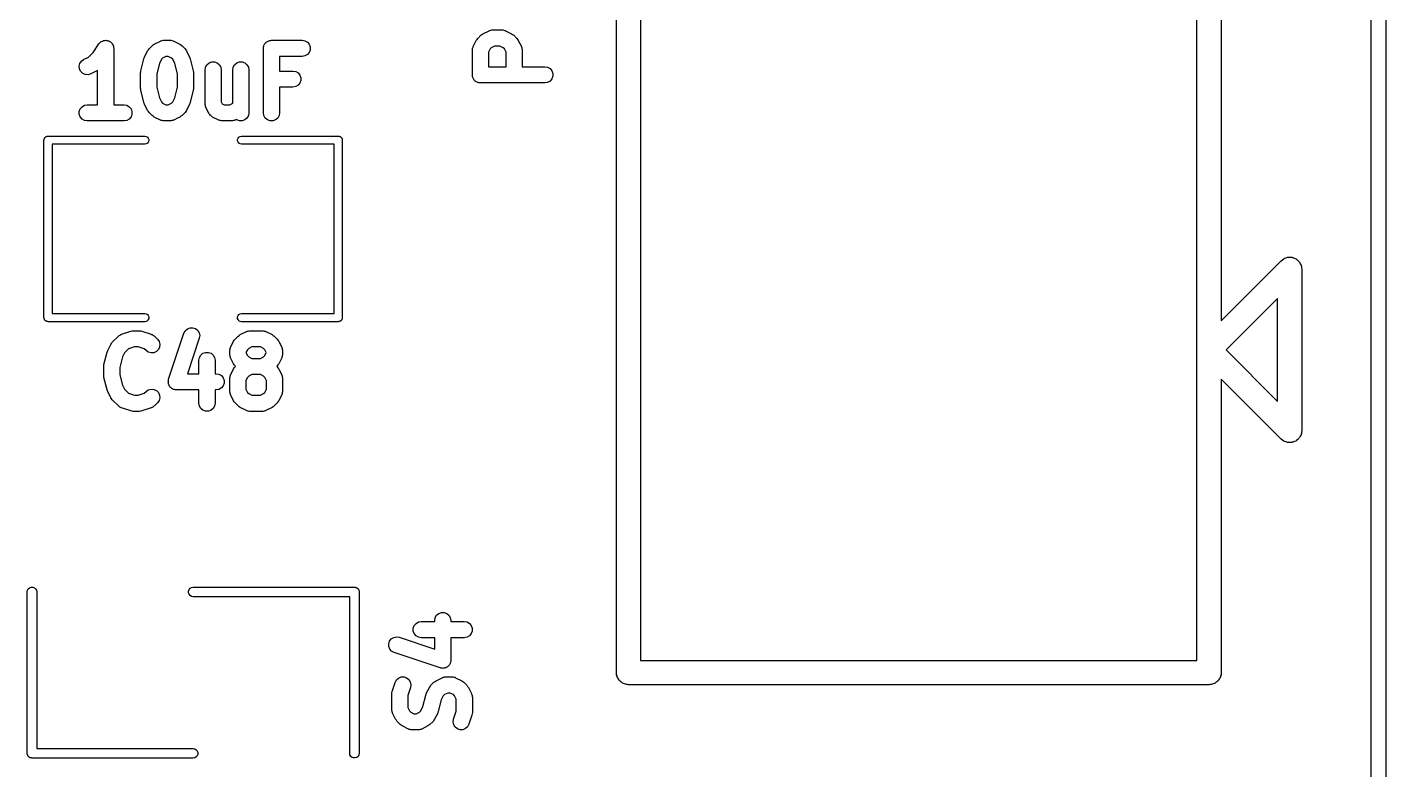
# Model space of a CAD drawing. Extents: x 51 to 137, y -158 to -25.
# Drawn here: x 115.11 to 136.51, y -104.79 to -93.1 of the extents above; entities that cross this region are included whole.
import ezdxf

# ---------------------------------------------------------------- set-up
doc = ezdxf.new("R2010")
doc.units = 0
doc.header["$MEASUREMENT"] = 0
doc.layers.add('BLACK', color=7, linetype='CONTINUOUS')

msp = doc.modelspace()

# ---------------------------------------------------------------- linework, layer by layer
at = {"layer": 'Black'}
for p, q in [((136.286, -119.911), (136.286, -28.1863)), ((136.515, -28.1813), (136.515, -119.921)), ((124.396, -103.261), (124.396, -82.9412)), ((133.921, -82.9412), (133.921, -97.7213)), ((124.777, -83.1317), (124.777, -103.071)), ((133.54, -103.071), (133.54, -83.1317)), ((116.343, -93.3087), (116.358, -93.3071)), ((116.358, -93.3071), (116.365, -93.3087)), ((117.241, -93.3119), (117.255, -93.3077)), ((117.255, -93.3077), (117.262, -93.3081)), ((117.262, -93.3081), (117.269, -93.3068)), ((117.269, -93.3068), (117.366, -93.3068)), ((117.366, -93.3068), (117.373, -93.3081)), ((117.373, -93.3081), (117.381, -93.3077)), ((117.381, -93.3077), (117.395, -93.3119)), ((118.952, -93.3087), (118.963, -93.3068)), ((118.963, -93.3068), (119.447, -93.3068)), ((119.447, -93.3068), (119.49, -93.3145)), ((122.187, -93.3105), (122.2, -93.2942)), ((122.2, -93.2942), (122.211, -93.2775)), ((122.211, -93.2775), (122.26, -93.2291)), ((122.26, -93.2291), (122.276, -93.2174)), ((122.276, -93.2174), (122.293, -93.2053)), ((122.293, -93.2053), (122.389, -93.1569)), ((122.389, -93.1569), (122.396, -93.1549)), ((122.396, -93.1549), (122.403, -93.1512)), ((122.403, -93.1512), (122.417, -93.1486)), ((122.417, -93.1486), (122.432, -93.1444)), ((122.432, -93.1444), (122.439, -93.1448)), ((122.439, -93.1448), (122.446, -93.1435)), ((122.446, -93.1435), (122.591, -93.1435)), ((122.591, -93.1435), (122.598, -93.1448)), ((122.598, -93.1448), (122.606, -93.1444)), ((122.606, -93.1444), (122.62, -93.1486)), ((122.62, -93.1486), (122.635, -93.1512)), ((122.635, -93.1512), (122.641, -93.1549)), ((122.641, -93.1549), (122.648, -93.1569)), ((122.648, -93.1569), (122.745, -93.2053)), ((122.745, -93.2053), (122.761, -93.2174)), ((122.761, -93.2174), (122.778, -93.2291)), ((122.778, -93.2291), (122.826, -93.2775)), ((122.826, -93.2775), (122.838, -93.2942)), ((122.838, -93.2942), (122.85, -93.3105)), ((116.081, -93.5713), (116.155, -93.498)), ((116.155, -93.498), (116.244, -93.3634)), ((116.244, -93.3634), (116.249, -93.3583)), ((116.249, -93.3583), (116.253, -93.3522)), ((116.253, -93.3522), (116.264, -93.3424)), ((116.264, -93.3424), (116.275, -93.3315)), ((116.275, -93.3315), (116.281, -93.3284)), ((116.281, -93.3284), (116.287, -93.3238)), ((116.287, -93.3238), (116.301, -93.3186)), ((116.301, -93.3186), (116.314, -93.3119)), ((116.314, -93.3119), (116.321, -93.3112)), ((116.321, -93.3112), (116.328, -93.3087)), ((116.328, -93.3087), (116.343, -93.3087)), ((116.365, -93.3087), (116.372, -93.3087)), ((116.372, -93.3087), (116.386, -93.3139)), ((116.386, -93.3139), (116.401, -93.3175)), ((116.401, -93.3175), (116.407, -93.3214)), ((116.407, -93.3214), (116.414, -93.3238)), ((116.414, -93.3238), (116.425, -93.3336)), ((116.425, -93.3336), (116.438, -93.342)), ((116.438, -93.342), (116.442, -93.3477)), ((116.442, -93.3477), (116.447, -93.3522)), ((116.447, -93.3522), (116.455, -93.3653)), ((116.455, -93.3653), (116.464, -93.3775)), ((116.464, -93.3775), (116.466, -93.3843)), ((116.466, -93.3843), (116.469, -93.3904)), ((116.469, -93.3904), (116.472, -93.4053)), ((116.472, -93.4053), (116.476, -93.4199)), ((116.476, -93.4199), (116.476, -93.4269)), ((116.476, -93.4269), (116.477, -93.4338)), ((116.477, -93.4338), (116.477, -94.3228)), ((116.962, -93.5705), (117.011, -93.4738)), ((117.011, -93.4738), (117.023, -93.4575)), ((117.023, -93.4575), (117.034, -93.4408)), ((117.034, -93.4408), (117.083, -93.3924)), ((117.083, -93.3924), (117.099, -93.3807)), ((117.099, -93.3807), (117.116, -93.3686)), ((117.116, -93.3686), (117.213, -93.3202)), ((117.213, -93.3202), (117.22, -93.3181)), ((117.22, -93.3181), (117.226, -93.3145)), ((117.226, -93.3145), (117.241, -93.3119)), ((117.395, -93.3119), (117.41, -93.3145)), ((117.41, -93.3145), (117.416, -93.3181)), ((117.416, -93.3181), (117.423, -93.3202)), ((117.423, -93.3202), (117.52, -93.3686)), ((117.52, -93.3686), (117.536, -93.3807)), ((117.536, -93.3807), (117.553, -93.3924)), ((117.553, -93.3924), (117.601, -93.4408)), ((117.601, -93.4408), (117.613, -93.4575)), ((117.613, -93.4575), (117.625, -93.4738)), ((117.625, -93.4738), (117.673, -93.5705)), ((118.836, -93.4338), (118.838, -93.4229)), ((118.836, -94.4498), (118.836, -93.4338)), ((118.838, -93.4118), (118.841, -93.4013)), ((118.838, -93.4229), (118.838, -93.4118)), ((118.841, -93.4013), (118.843, -93.3904)), ((118.843, -93.3904), (118.849, -93.3808)), ((118.849, -93.3808), (118.853, -93.3703)), ((118.853, -93.3703), (118.86, -93.3618)), ((118.86, -93.3618), (118.865, -93.3522)), ((118.865, -93.3522), (118.874, -93.345)), ((118.874, -93.345), (118.881, -93.3365)), ((118.881, -93.3365), (118.891, -93.331)), ((118.891, -93.331), (118.899, -93.3238)), ((118.899, -93.3238), (118.91, -93.32)), ((118.91, -93.32), (118.919, -93.3145)), ((118.919, -93.3145), (118.93, -93.3125)), ((118.93, -93.3125), (118.941, -93.3087)), ((118.941, -93.3087), (118.952, -93.3087)), ((119.49, -93.3145), (119.528, -93.3365)), ((119.528, -93.3365), (119.557, -93.3703)), ((119.557, -93.4973), (119.528, -93.5311)), ((119.557, -93.3703), (119.572, -93.4118)), ((119.572, -93.4559), (119.557, -93.4973)), ((119.572, -93.4118), (119.572, -93.4559)), ((122.126, -93.4495), (122.131, -93.4353)), ((122.127, -93.4568), (122.126, -93.4495)), ((122.126, -93.4641), (122.127, -93.4568)), ((122.126, -93.8511), (122.126, -93.4641)), ((122.131, -93.4353), (122.133, -93.4206)), ((122.133, -93.4206), (122.137, -93.4143)), ((122.137, -93.4143), (122.139, -93.4073)), ((122.139, -93.4073), (122.187, -93.3105)), ((122.405, -93.4425), (122.38, -93.494)), ((122.38, -93.494), (122.38, -93.7241)), ((122.425, -93.4233), (122.405, -93.4425)), ((122.476, -93.3975), (122.425, -93.4233)), ((122.561, -93.3975), (122.476, -93.3975)), ((122.613, -93.4233), (122.561, -93.3975)), ((122.632, -93.4425), (122.613, -93.4233)), ((122.658, -93.494), (122.632, -93.4425)), ((122.658, -93.7241), (122.658, -93.494)), ((122.85, -93.3105), (122.898, -93.4073)), ((122.898, -93.4073), (122.9, -93.4143)), ((122.9, -93.4143), (122.904, -93.4206)), ((122.904, -93.4206), (122.907, -93.4353)), ((122.907, -93.4353), (122.911, -93.4495)), ((122.911, -93.4495), (122.911, -93.4568)), ((122.911, -93.4568), (122.912, -93.4641)), ((122.912, -93.4641), (122.912, -93.7241)), ((115.933, -93.7165), (115.943, -93.6736)), ((115.938, -93.7603), (115.933, -93.7165)), ((115.943, -93.6736), (115.968, -93.6368)), ((115.968, -93.6368), (116.003, -93.6105)), ((116.003, -93.6105), (116.081, -93.5713)), ((116.904, -93.7901), (116.953, -93.5965)), ((116.953, -93.5965), (116.958, -93.5839)), ((116.958, -93.5839), (116.962, -93.5705)), ((117.196, -93.6717), (117.154, -93.8365)), ((117.229, -93.6058), (117.196, -93.6717)), ((117.248, -93.5866), (117.229, -93.6058)), ((117.299, -93.5608), (117.248, -93.5866)), ((117.336, -93.5608), (117.299, -93.5608)), ((117.388, -93.5866), (117.336, -93.5608)), ((117.407, -93.6058), (117.388, -93.5866)), ((117.44, -93.6717), (117.407, -93.6058)), ((117.481, -93.8365), (117.44, -93.6717)), ((117.673, -93.5705), (117.677, -93.5839)), ((117.677, -93.5839), (117.683, -93.5965)), ((117.683, -93.5965), (117.731, -93.7901)), ((117.916, -93.7725), (117.924, -93.729)), ((117.924, -93.729), (117.946, -93.6909)), ((117.946, -93.6909), (117.98, -93.6625)), ((117.98, -93.6625), (118.021, -93.6474)), ((118.021, -93.6474), (118.066, -93.6474)), ((118.066, -93.6474), (118.107, -93.6625)), ((118.107, -93.6625), (118.141, -93.6909)), ((118.141, -93.6909), (118.163, -93.729)), ((118.163, -93.729), (118.17, -93.7725)), ((118.352, -93.7725), (118.36, -93.729)), ((118.36, -93.729), (118.382, -93.6909)), ((118.382, -93.6909), (118.415, -93.6625)), ((118.415, -93.6625), (118.457, -93.6474)), ((118.457, -93.6474), (118.501, -93.6474)), ((118.501, -93.6474), (118.542, -93.6625)), ((118.542, -93.6625), (118.576, -93.6909)), ((118.576, -93.6909), (118.598, -93.729)), ((118.598, -93.729), (118.606, -93.7725)), ((119.447, -93.5608), (119.09, -93.5608)), ((119.09, -93.5608), (119.09, -93.7906)), ((119.49, -93.5532), (119.447, -93.5608)), ((119.528, -93.5311), (119.49, -93.5532)), ((122.38, -93.7241), (122.658, -93.7241)), ((122.912, -93.7241), (123.269, -93.7241)), ((123.269, -93.7241), (123.312, -93.7318)), ((123.312, -93.7318), (123.35, -93.7538)), ((115.958, -93.7998), (115.938, -93.7603)), ((115.99, -93.8301), (115.958, -93.7998)), ((116.03, -93.8476), (115.99, -93.8301)), ((116.074, -93.8503), (116.03, -93.8476)), ((116.117, -93.8377), (116.074, -93.8503)), ((116.213, -93.7893), (116.117, -93.8377)), ((116.223, -93.7821), (116.213, -93.7893)), ((116.223, -94.3228), (116.223, -93.7821)), ((116.9, -93.8209), (116.903, -93.8056)), ((116.9, -94.0628), (116.9, -93.8209)), ((116.903, -93.8056), (116.904, -93.7901)), ((117.154, -93.8365), (117.154, -94.0471)), ((117.481, -94.0471), (117.481, -93.8365)), ((117.731, -93.7901), (117.732, -93.8056)), ((117.732, -93.8056), (117.735, -93.8209)), ((117.735, -93.8209), (117.735, -94.0628)), ((117.916, -94.3047), (117.916, -93.7725)), ((118.17, -93.7725), (118.17, -94.2747)), ((118.352, -94.2988), (118.352, -93.7725)), ((118.606, -93.7725), (118.606, -94.4498)), ((119.09, -93.7906), (119.301, -93.7906)), ((119.301, -93.7906), (119.345, -93.7983)), ((119.345, -93.7983), (119.383, -93.8203)), ((119.383, -93.8203), (119.411, -93.8541)), ((119.411, -93.8541), (119.426, -93.8956)), ((119.426, -93.9397), (119.411, -93.9811)), ((119.426, -93.8956), (119.426, -93.9397)), ((122.128, -93.862), (122.126, -93.8511)), ((122.128, -93.8732), (122.128, -93.862)), ((122.131, -93.8836), (122.128, -93.8732)), ((122.133, -93.8945), (122.131, -93.8836)), ((122.139, -93.9042), (122.133, -93.8945)), ((122.143, -93.9146), (122.139, -93.9042)), ((122.15, -93.9231), (122.143, -93.9146)), ((122.155, -93.9327), (122.15, -93.9231)), ((122.164, -93.9399), (122.155, -93.9327)), ((122.171, -93.9484), (122.164, -93.9399)), ((122.181, -93.9539), (122.171, -93.9484)), ((123.35, -93.9484), (123.312, -93.9704)), ((123.35, -93.7538), (123.379, -93.7876)), ((123.379, -93.9146), (123.35, -93.9484)), ((123.379, -93.7876), (123.394, -93.8291)), ((123.394, -93.8732), (123.379, -93.9146)), ((123.394, -93.8291), (123.394, -93.8732)), ((116.903, -94.0781), (116.9, -94.0628)), ((116.904, -94.0936), (116.903, -94.0781)), ((116.953, -94.2871), (116.904, -94.0936)), ((117.154, -94.0471), (117.196, -94.212)), ((117.44, -94.212), (117.481, -94.0471)), ((117.731, -94.0936), (117.683, -94.2871)), ((117.732, -94.0781), (117.731, -94.0936)), ((117.735, -94.0628), (117.732, -94.0781)), ((119.301, -94.0446), (119.09, -94.0446)), ((119.09, -94.0446), (119.09, -94.4498)), ((119.345, -94.037), (119.301, -94.0446)), ((119.383, -94.0149), (119.345, -94.037)), ((119.411, -93.9811), (119.383, -94.0149)), ((122.189, -93.9611), (122.181, -93.9539)), ((122.2, -93.9649), (122.189, -93.9611)), ((122.209, -93.9704), (122.2, -93.9649)), ((122.22, -93.9724), (122.209, -93.9704)), ((122.231, -93.9762), (122.22, -93.9724)), ((122.242, -93.9762), (122.231, -93.9762)), ((122.253, -93.9781), (122.242, -93.9762)), ((123.269, -93.9781), (122.253, -93.9781)), ((123.312, -93.9704), (123.269, -93.9781)), ((115.95, -94.3863), (115.978, -94.3525)), ((115.978, -94.3525), (116.016, -94.3305)), ((116.016, -94.3305), (116.06, -94.3228)), ((116.06, -94.3228), (116.223, -94.3228)), ((116.477, -94.3228), (116.64, -94.3228)), ((116.64, -94.3228), (116.684, -94.3305)), ((116.684, -94.3305), (116.722, -94.3525)), ((116.722, -94.3525), (116.75, -94.3863)), ((116.958, -94.2998), (116.953, -94.2871)), ((116.962, -94.3131), (116.958, -94.2998)), ((117.011, -94.4099), (116.962, -94.3131)), ((117.196, -94.212), (117.229, -94.2778)), ((117.229, -94.2778), (117.248, -94.2971)), ((117.248, -94.2971), (117.299, -94.3228)), ((117.299, -94.3228), (117.336, -94.3228)), ((117.336, -94.3228), (117.388, -94.2971)), ((117.388, -94.2971), (117.407, -94.2778)), ((117.407, -94.2778), (117.44, -94.212)), ((117.673, -94.3131), (117.625, -94.4099)), ((117.677, -94.2998), (117.673, -94.3131)), ((117.683, -94.2871), (117.677, -94.2998)), ((117.918, -94.3119), (117.916, -94.3047)), ((117.917, -94.3192), (117.918, -94.3119)), ((117.922, -94.3335), (117.917, -94.3192)), ((117.924, -94.3481), (117.922, -94.3335)), ((117.928, -94.3545), (117.924, -94.3481)), ((117.93, -94.3615), (117.928, -94.3545)), ((117.978, -94.4582), (117.93, -94.3615)), ((118.17, -94.2747), (118.187, -94.3068)), ((118.187, -94.3068), (118.219, -94.3228)), ((118.219, -94.3228), (118.304, -94.3228)), ((118.304, -94.3228), (118.352, -94.2988)), ((115.935, -94.4278), (115.95, -94.3863)), ((115.935, -94.4719), (115.935, -94.4278)), ((115.95, -94.5133), (115.935, -94.4719)), ((115.978, -94.5471), (115.95, -94.5133)), ((116.016, -94.5692), (115.978, -94.5471)), ((116.06, -94.5768), (116.016, -94.5692)), ((116.64, -94.5768), (116.06, -94.5768)), ((116.684, -94.5692), (116.64, -94.5768)), ((116.722, -94.5471), (116.684, -94.5692)), ((116.75, -94.5133), (116.722, -94.5471)), ((116.75, -94.3863), (116.765, -94.4278)), ((116.765, -94.4719), (116.75, -94.5133)), ((116.765, -94.4278), (116.765, -94.4719)), ((117.023, -94.4262), (117.011, -94.4099)), ((117.034, -94.4429), (117.023, -94.4262)), ((117.083, -94.4912), (117.034, -94.4429)), ((117.099, -94.5029), (117.083, -94.4912)), ((117.116, -94.515), (117.099, -94.5029)), ((117.213, -94.5634), (117.116, -94.515)), ((117.22, -94.5655), (117.213, -94.5634)), ((117.226, -94.5692), (117.22, -94.5655)), ((117.241, -94.5717), (117.226, -94.5692)), ((117.255, -94.576), (117.241, -94.5717)), ((117.262, -94.5755), (117.255, -94.576)), ((117.269, -94.5768), (117.262, -94.5755)), ((117.366, -94.5768), (117.269, -94.5768)), ((117.373, -94.5755), (117.366, -94.5768)), ((117.381, -94.576), (117.373, -94.5755)), ((117.395, -94.5717), (117.381, -94.576)), ((117.41, -94.5692), (117.395, -94.5717)), ((117.416, -94.5655), (117.41, -94.5692)), ((117.423, -94.5634), (117.416, -94.5655)), ((117.481, -94.5344), (117.423, -94.5634)), ((117.52, -94.515), (117.481, -94.5344)), ((117.536, -94.5029), (117.52, -94.515)), ((117.553, -94.4912), (117.536, -94.5029)), ((117.601, -94.4429), (117.553, -94.4912)), ((117.613, -94.4262), (117.601, -94.4429)), ((117.625, -94.4099), (117.613, -94.4262)), ((117.989, -94.4732), (117.978, -94.4582)), ((118, -94.4888), (117.989, -94.4732)), ((118.002, -94.4908), (118, -94.4888)), ((118.005, -94.4937), (118.002, -94.4908)), ((118.02, -94.5039), (118.005, -94.4937)), ((118.035, -94.515), (118.02, -94.5039)), ((118.132, -94.5634), (118.035, -94.515)), ((118.139, -94.5655), (118.132, -94.5634)), ((118.145, -94.5692), (118.139, -94.5655)), ((118.16, -94.5717), (118.145, -94.5692)), ((118.174, -94.576), (118.16, -94.5717)), ((118.181, -94.5755), (118.174, -94.576)), ((118.189, -94.5768), (118.181, -94.5755)), ((118.334, -94.5768), (118.189, -94.5768)), ((118.341, -94.5755), (118.334, -94.5768)), ((118.348, -94.576), (118.341, -94.5755)), ((118.363, -94.5717), (118.348, -94.576)), ((118.377, -94.5692), (118.363, -94.5717)), ((118.384, -94.5655), (118.377, -94.5692)), ((118.391, -94.5634), (118.384, -94.5655)), ((118.409, -94.5543), (118.391, -94.5634)), ((118.415, -94.5598), (118.409, -94.5543)), ((118.457, -94.5749), (118.415, -94.5598)), ((118.501, -94.5749), (118.457, -94.5749)), ((118.542, -94.5598), (118.501, -94.5749)), ((118.576, -94.5315), (118.542, -94.5598)), ((118.598, -94.4933), (118.576, -94.5315)), ((118.606, -94.4498), (118.598, -94.4933)), ((118.843, -94.4933), (118.836, -94.4498)), ((118.865, -94.5315), (118.843, -94.4933)), ((118.899, -94.5598), (118.865, -94.5315)), ((118.941, -94.5749), (118.899, -94.5598)), ((118.985, -94.5749), (118.941, -94.5749)), ((119.026, -94.5598), (118.985, -94.5749)), ((119.06, -94.5315), (119.026, -94.5598)), ((119.082, -94.4933), (119.06, -94.5315)), ((119.09, -94.4498), (119.082, -94.4933)), ((115.379, -94.8792), (115.38, -94.8737)), ((115.379, -97.6732), (115.379, -94.8792)), ((115.38, -94.8682), (115.382, -94.8629)), ((115.38, -94.8737), (115.38, -94.8682)), ((115.382, -94.8629), (115.383, -94.8575)), ((115.383, -94.8575), (115.386, -94.8527)), ((115.386, -94.8527), (115.388, -94.8474)), ((115.388, -94.8474), (115.392, -94.8432)), ((115.392, -94.8432), (115.394, -94.8384)), ((115.394, -94.8384), (115.399, -94.8348)), ((115.399, -94.8348), (115.402, -94.8306)), ((115.402, -94.8306), (115.407, -94.8278)), ((115.407, -94.8278), (115.411, -94.8242)), ((115.411, -94.8242), (115.416, -94.8223)), ((115.416, -94.8223), (115.421, -94.8195)), ((115.421, -94.8195), (115.427, -94.8186)), ((115.427, -94.8186), (115.432, -94.8167)), ((115.432, -94.8167), (115.438, -94.8167)), ((115.438, -94.8167), (115.443, -94.8157)), ((115.443, -94.8157), (116.967, -94.8157)), ((116.967, -94.9427), (115.506, -94.9427)), ((115.506, -94.9427), (115.506, -97.6097)), ((116.967, -94.8157), (116.989, -94.8195)), ((116.989, -94.9389), (116.967, -94.9427)), ((116.989, -94.8195), (117.008, -94.8306)), ((117.008, -94.9278), (116.989, -94.9389)), ((117.008, -94.8306), (117.022, -94.8474)), ((117.022, -94.9109), (117.008, -94.9278)), ((117.022, -94.8474), (117.03, -94.8682)), ((117.03, -94.8902), (117.022, -94.9109)), ((117.03, -94.8682), (117.03, -94.8902)), ((118.428, -94.8682), (118.436, -94.8474)), ((118.428, -94.8902), (118.428, -94.8682)), ((118.436, -94.9109), (118.428, -94.8902)), ((118.436, -94.8474), (118.45, -94.8306)), ((118.45, -94.9278), (118.436, -94.9109)), ((118.45, -94.8306), (118.469, -94.8195)), ((118.469, -94.9389), (118.45, -94.9278)), ((118.469, -94.8195), (118.491, -94.8157)), ((118.491, -94.9427), (118.469, -94.9389)), ((118.491, -94.8157), (120.015, -94.8157)), ((119.951, -94.9427), (118.491, -94.9427)), ((119.951, -97.6097), (119.951, -94.9427)), ((120.015, -94.8157), (120.02, -94.8167)), ((120.02, -94.8167), (120.026, -94.8167)), ((120.026, -94.8167), (120.031, -94.8186)), ((120.031, -94.8186), (120.037, -94.8195)), ((120.037, -94.8195), (120.042, -94.8223)), ((120.042, -94.8223), (120.047, -94.8242)), ((120.047, -94.8242), (120.051, -94.8278)), ((120.051, -94.8278), (120.056, -94.8306)), ((120.056, -94.8306), (120.059, -94.8348)), ((120.059, -94.8348), (120.064, -94.8384)), ((120.064, -94.8384), (120.066, -94.8432)), ((120.066, -94.8432), (120.07, -94.8474)), ((120.07, -94.8474), (120.072, -94.8527)), ((120.072, -94.8527), (120.075, -94.8575)), ((120.075, -94.8575), (120.076, -94.8629)), ((120.076, -94.8629), (120.078, -94.8682)), ((120.078, -94.8682), (120.078, -94.8737)), ((120.078, -94.8737), (120.078, -94.8792)), ((120.078, -94.8792), (120.078, -97.6732)), ((134.92, -96.7385), (134.945, -96.7321)), ((134.945, -96.7321), (134.968, -96.7236)), ((134.968, -96.7236), (134.976, -96.7236)), ((134.976, -96.7236), (134.984, -96.7214)), ((134.984, -96.7214), (135.009, -96.7236)), ((135.009, -96.7236), (135.034, -96.7236)), ((135.034, -96.7236), (135.042, -96.7265)), ((135.042, -96.7265), (135.05, -96.7272)), ((135.05, -96.7272), (135.073, -96.7377)), ((133.921, -97.7213), (134.866, -96.7765)), ((134.866, -96.7765), (134.887, -96.7622)), ((134.887, -96.7622), (134.906, -96.7462)), ((134.906, -96.7462), (134.914, -96.7434)), ((134.914, -96.7434), (134.92, -96.7385)), ((135.073, -96.7377), (135.096, -96.7462)), ((135.096, -96.7462), (135.103, -96.7516)), ((135.103, -96.7516), (135.11, -96.7552)), ((135.11, -96.7552), (135.128, -96.7727)), ((135.128, -96.7727), (135.147, -96.7887)), ((135.147, -96.7887), (135.151, -96.796)), ((135.151, -96.796), (135.157, -96.8019)), ((135.157, -96.8019), (135.168, -96.8245)), ((135.168, -96.8245), (135.18, -96.846)), ((135.18, -96.846), (135.181, -96.8543)), ((135.181, -96.8543), (135.185, -96.8619)), ((135.185, -96.8619), (135.187, -96.8867)), ((135.187, -96.8867), (135.191, -96.9112)), ((135.191, -96.9112), (135.191, -99.4512)), ((134.81, -97.3711), (134, -98.1812)), ((134.81, -98.9913), (134.81, -97.3711)), ((115.38, -97.6787), (115.379, -97.6732)), ((115.38, -97.6842), (115.38, -97.6787)), ((115.382, -97.6894), (115.38, -97.6842)), ((115.383, -97.6949), (115.382, -97.6894)), ((115.386, -97.6997), (115.383, -97.6949)), ((115.388, -97.7049), (115.386, -97.6997)), ((115.392, -97.7092), (115.388, -97.7049)), ((115.394, -97.714), (115.392, -97.7092)), ((115.399, -97.7176), (115.394, -97.714)), ((115.402, -97.7218), (115.399, -97.7176)), ((115.407, -97.7246), (115.402, -97.7218)), ((115.411, -97.7282), (115.407, -97.7246)), ((115.416, -97.7301), (115.411, -97.7282)), ((115.421, -97.7329), (115.416, -97.7301)), ((115.427, -97.7338), (115.421, -97.7329)), ((115.432, -97.7357), (115.427, -97.7338)), ((115.438, -97.7357), (115.432, -97.7357)), ((115.443, -97.7367), (115.438, -97.7357)), ((116.967, -97.7367), (115.443, -97.7367)), ((115.506, -97.6097), (116.967, -97.6097)), ((116.967, -97.6097), (116.989, -97.6135)), ((116.989, -97.7329), (116.967, -97.7367)), ((116.989, -97.6135), (117.008, -97.6246)), ((117.008, -97.7218), (116.989, -97.7329)), ((117.008, -97.6246), (117.022, -97.6414)), ((117.022, -97.7049), (117.008, -97.7218)), ((117.022, -97.6414), (117.03, -97.6622)), ((117.03, -97.6842), (117.022, -97.7049)), ((117.03, -97.6622), (117.03, -97.6842)), ((118.428, -97.6622), (118.436, -97.6414)), ((118.428, -97.6842), (118.428, -97.6622)), ((118.436, -97.7049), (118.428, -97.6842)), ((118.436, -97.6414), (118.45, -97.6246)), ((118.45, -97.7218), (118.436, -97.7049)), ((118.45, -97.6246), (118.469, -97.6135)), ((118.469, -97.7329), (118.45, -97.7218)), ((118.469, -97.6135), (118.491, -97.6097)), ((118.491, -97.7367), (118.469, -97.7329)), ((118.491, -97.6097), (119.951, -97.6097)), ((120.015, -97.7367), (118.491, -97.7367)), ((120.02, -97.7357), (120.015, -97.7367)), ((120.026, -97.7357), (120.02, -97.7357)), ((120.031, -97.7338), (120.026, -97.7357)), ((120.037, -97.7329), (120.031, -97.7338)), ((120.042, -97.7301), (120.037, -97.7329)), ((120.047, -97.7282), (120.042, -97.7301)), ((120.051, -97.7246), (120.047, -97.7282)), ((120.056, -97.7218), (120.051, -97.7246)), ((120.059, -97.7176), (120.056, -97.7218)), ((120.064, -97.714), (120.059, -97.7176)), ((120.066, -97.7092), (120.064, -97.714)), ((120.07, -97.7049), (120.066, -97.7092)), ((120.072, -97.6997), (120.07, -97.7049)), ((120.075, -97.6949), (120.072, -97.6997)), ((120.076, -97.6894), (120.075, -97.6949)), ((120.078, -97.6842), (120.076, -97.6894)), ((120.078, -97.6732), (120.078, -97.6787)), ((120.078, -97.6787), (120.078, -97.6842)), ((116.454, -98.0612), (116.551, -97.9644)), ((116.551, -97.9644), (116.557, -97.9602)), ((116.557, -97.9602), (116.561, -97.9547)), ((116.561, -97.9547), (116.575, -97.9476)), ((116.575, -97.9476), (116.587, -97.9391)), ((116.587, -97.9391), (116.594, -97.9372)), ((116.594, -97.9372), (116.6, -97.9337)), ((116.6, -97.9337), (116.745, -97.8853)), ((116.745, -97.8853), (116.766, -97.8824)), ((116.766, -97.8824), (116.786, -97.8788)), ((116.786, -97.8788), (116.882, -97.8788)), ((116.882, -97.8788), (116.902, -97.8824)), ((116.902, -97.8824), (116.922, -97.8853)), ((116.922, -97.8853), (117.068, -97.9337)), ((117.068, -97.9337), (117.074, -97.9372)), ((117.074, -97.9372), (117.081, -97.9391)), ((117.081, -97.9391), (117.093, -97.9476)), ((117.093, -97.9476), (117.106, -97.9547)), ((117.106, -97.9547), (117.111, -97.9602)), ((117.111, -97.9602), (117.117, -97.9644)), ((117.117, -97.9644), (117.166, -98.0128)), ((117.166, -98.0128), (117.191, -98.0489)), ((117.342, -98.643), (117.584, -97.9173)), ((117.584, -97.9173), (117.605, -97.8785)), ((117.605, -97.8785), (117.638, -97.8492)), ((117.638, -97.8492), (117.679, -97.833)), ((117.825, -97.9976), (117.639, -98.5562)), ((117.679, -97.833), (117.723, -97.8318)), ((117.723, -97.8318), (117.765, -97.8458)), ((117.765, -97.8458), (117.8, -97.8732)), ((117.8, -97.8732), (117.823, -97.9108)), ((117.823, -97.9108), (117.832, -97.954)), ((117.832, -97.954), (117.825, -97.9976)), ((118.377, -98.0295), (118.389, -98.0128)), ((118.389, -98.0128), (118.437, -97.9644)), ((118.437, -97.9644), (118.454, -97.9527)), ((118.454, -97.9527), (118.47, -97.9406)), ((118.47, -97.9406), (118.567, -97.8922)), ((118.567, -97.8922), (118.574, -97.8901)), ((118.574, -97.8901), (118.581, -97.8865)), ((118.581, -97.8865), (118.595, -97.8839)), ((118.595, -97.8839), (118.61, -97.8797)), ((118.61, -97.8797), (118.617, -97.8801)), ((118.617, -97.8801), (118.624, -97.8788)), ((118.624, -97.8788), (118.818, -97.8788)), ((118.818, -97.8788), (118.825, -97.8801)), ((118.825, -97.8801), (118.832, -97.8797)), ((118.832, -97.8797), (118.846, -97.8839)), ((118.846, -97.8839), (118.861, -97.8865)), ((118.861, -97.8865), (118.867, -97.8901)), ((118.867, -97.8901), (118.874, -97.8922)), ((118.874, -97.8922), (118.971, -97.9406)), ((118.971, -97.9406), (118.987, -97.9527)), ((118.987, -97.9527), (119.004, -97.9644)), ((119.004, -97.9644), (119.053, -98.0128)), ((119.053, -98.0128), (119.064, -98.0295)), ((116.324, -98.4104), (116.372, -98.2169)), ((116.372, -98.2169), (116.378, -98.2042)), ((116.378, -98.2042), (116.382, -98.1909)), ((116.382, -98.1909), (116.43, -98.0942)), ((116.43, -98.0942), (116.442, -98.0778)), ((116.442, -98.0778), (116.454, -98.0612)), ((116.648, -98.2262), (116.615, -98.292)), ((116.709, -98.1652), (116.648, -98.2262)), ((116.806, -98.1328), (116.709, -98.1652)), ((116.862, -98.1328), (116.806, -98.1328)), ((116.959, -98.1652), (116.862, -98.1328)), ((116.986, -98.1924), (116.959, -98.1652)), ((117.022, -98.2177), (116.986, -98.1924)), ((117.065, -98.2291), (117.022, -98.2177)), ((117.109, -98.2253), (117.065, -98.2291)), ((117.149, -98.2066), (117.109, -98.2253)), ((117.18, -98.1754), (117.149, -98.2066)), ((117.199, -98.1355), (117.18, -98.1754)), ((117.191, -98.0489), (117.202, -98.0915)), ((117.202, -98.0915), (117.199, -98.1355)), ((117.883, -98.2345), (117.925, -98.2194)), ((117.925, -98.2194), (117.969, -98.2194)), ((117.969, -98.2194), (118.01, -98.2345)), ((118.304, -98.1848), (118.309, -98.1706)), ((118.305, -98.1921), (118.304, -98.1848)), ((118.304, -98.1993), (118.305, -98.1921)), ((118.304, -98.2477), (118.304, -98.1993)), ((118.309, -98.1706), (118.311, -98.1559)), ((118.311, -98.1559), (118.315, -98.1496)), ((118.315, -98.1496), (118.317, -98.1425)), ((118.317, -98.1425), (118.365, -98.0458)), ((118.365, -98.0458), (118.377, -98.0295)), ((118.583, -98.1778), (118.56, -98.2235)), ((118.56, -98.2235), (118.583, -98.2693)), ((118.603, -98.1586), (118.583, -98.1778)), ((118.654, -98.1328), (118.603, -98.1586)), ((118.788, -98.1328), (118.654, -98.1328)), ((118.839, -98.1586), (118.788, -98.1328)), ((118.858, -98.1778), (118.839, -98.1586)), ((118.881, -98.2235), (118.858, -98.1778)), ((118.858, -98.2693), (118.881, -98.2235)), ((119.064, -98.0295), (119.076, -98.0458)), ((119.076, -98.0458), (119.125, -98.1425)), ((119.125, -98.1425), (119.127, -98.1496)), ((119.127, -98.1496), (119.13, -98.1559)), ((119.13, -98.1559), (119.133, -98.1706)), ((119.133, -98.1706), (119.137, -98.1848)), ((119.137, -98.1848), (119.137, -98.1921)), ((119.137, -98.1921), (119.138, -98.1993)), ((119.138, -98.1993), (119.138, -98.2477)), ((134, -98.1812), (134.81, -98.9913)), ((116.32, -98.4412), (116.323, -98.4259)), ((116.32, -98.5864), (116.32, -98.4412)), ((116.323, -98.4259), (116.324, -98.4104)), ((116.615, -98.292), (116.574, -98.4569)), ((117.82, -98.3445), (117.827, -98.301)), ((117.82, -98.5562), (117.82, -98.3445)), ((117.827, -98.301), (117.849, -98.2629)), ((117.849, -98.2629), (117.883, -98.2345)), ((118.01, -98.2345), (118.044, -98.2629)), ((118.044, -98.2629), (118.066, -98.301)), ((118.066, -98.301), (118.074, -98.3445)), ((118.074, -98.3445), (118.074, -98.5562)), ((118.305, -98.2549), (118.304, -98.2477)), ((118.304, -98.2622), (118.305, -98.2549)), ((118.309, -98.2765), (118.304, -98.2622)), ((118.311, -98.2912), (118.309, -98.2765)), ((118.315, -98.2975), (118.311, -98.2912)), ((118.317, -98.3045), (118.315, -98.2975)), ((118.365, -98.4013), (118.317, -98.3045)), ((118.377, -98.4176), (118.365, -98.4013)), ((118.389, -98.4343), (118.377, -98.4176)), ((118.396, -98.4412), (118.389, -98.4343)), ((118.389, -98.4482), (118.396, -98.4412)), ((118.583, -98.2693), (118.603, -98.2885)), ((118.603, -98.2885), (118.654, -98.3142)), ((118.654, -98.3142), (118.788, -98.3142)), ((118.788, -98.3142), (118.839, -98.2885)), ((118.839, -98.2885), (118.858, -98.2693)), ((119.053, -98.4343), (119.046, -98.4412)), ((119.046, -98.4412), (119.053, -98.4482)), ((119.064, -98.4176), (119.053, -98.4343)), ((119.076, -98.4013), (119.064, -98.4176)), ((119.125, -98.3045), (119.076, -98.4013)), ((119.127, -98.2975), (119.125, -98.3045)), ((119.13, -98.2912), (119.127, -98.2975)), ((119.133, -98.2765), (119.13, -98.2912)), ((119.137, -98.2622), (119.133, -98.2765)), ((119.138, -98.2477), (119.137, -98.2549)), ((119.137, -98.2549), (119.137, -98.2622)), ((116.323, -98.6017), (116.32, -98.5864)), ((116.324, -98.6172), (116.323, -98.6017)), ((116.372, -98.8107), (116.324, -98.6172)), ((116.574, -98.4569), (116.574, -98.5708)), ((116.574, -98.5708), (116.615, -98.7356)), ((117.338, -98.6611), (117.341, -98.6523)), ((117.341, -98.6523), (117.342, -98.643)), ((117.639, -98.5562), (117.82, -98.5562)), ((118.074, -98.5562), (118.092, -98.5562)), ((118.092, -98.5562), (118.135, -98.5638)), ((118.135, -98.5638), (118.173, -98.5859)), ((118.173, -98.5859), (118.202, -98.6197)), ((118.202, -98.6197), (118.217, -98.6611)), ((118.304, -98.6203), (118.309, -98.606)), ((118.305, -98.6276), (118.304, -98.6203)), ((118.304, -98.6348), (118.305, -98.6276)), ((118.304, -98.8283), (118.304, -98.6348)), ((118.309, -98.606), (118.311, -98.5913)), ((118.311, -98.5913), (118.315, -98.585)), ((118.315, -98.585), (118.317, -98.578)), ((118.317, -98.578), (118.365, -98.4812)), ((118.365, -98.4812), (118.377, -98.4649)), ((118.377, -98.4649), (118.389, -98.4482)), ((118.583, -98.6132), (118.558, -98.6648)), ((118.603, -98.594), (118.583, -98.6132)), ((118.654, -98.5682), (118.603, -98.594)), ((118.788, -98.5682), (118.654, -98.5682)), ((118.839, -98.594), (118.788, -98.5682)), ((118.858, -98.6132), (118.839, -98.594)), ((118.881, -98.659), (118.858, -98.6132)), ((119.053, -98.4482), (119.064, -98.4649)), ((119.064, -98.4649), (119.076, -98.4812)), ((119.076, -98.4812), (119.125, -98.578)), ((119.125, -98.578), (119.127, -98.585)), ((119.127, -98.585), (119.13, -98.5913)), ((119.13, -98.5913), (119.133, -98.606)), ((119.133, -98.606), (119.137, -98.6203)), ((119.137, -98.6203), (119.137, -98.6276)), ((119.137, -98.6276), (119.138, -98.6348)), ((119.138, -98.6348), (119.138, -98.8283)), ((134.866, -99.5859), (133.921, -98.6411)), ((133.921, -98.6411), (133.921, -103.261)), ((116.378, -98.8234), (116.372, -98.8107)), ((116.382, -98.8367), (116.378, -98.8234)), ((116.43, -98.9335), (116.382, -98.8367)), ((116.615, -98.7356), (116.648, -98.8014)), ((116.648, -98.8014), (116.709, -98.8624)), ((116.709, -98.8624), (116.806, -98.8948)), ((116.862, -98.8948), (116.959, -98.8624)), ((116.959, -98.8624), (116.986, -98.8353)), ((116.986, -98.8353), (117.022, -98.81)), ((117.022, -98.81), (117.065, -98.7985)), ((117.065, -98.7985), (117.109, -98.8024)), ((117.109, -98.8024), (117.149, -98.821)), ((117.149, -98.821), (117.18, -98.8522)), ((117.18, -98.8522), (117.199, -98.8922)), ((117.336, -98.6866), (117.338, -98.6739)), ((117.338, -98.6958), (117.336, -98.6866)), ((117.338, -98.6739), (117.338, -98.6611)), ((117.338, -98.7052), (117.338, -98.6958)), ((117.342, -98.7173), (117.338, -98.7052)), ((117.345, -98.7298), (117.342, -98.7173)), ((117.35, -98.7378), (117.345, -98.7298)), ((117.353, -98.7467), (117.35, -98.7378)), ((117.361, -98.7565), (117.353, -98.7467)), ((117.368, -98.7674), (117.361, -98.7565)), ((117.375, -98.7732), (117.368, -98.7674)), ((117.381, -98.7804), (117.375, -98.7732)), ((117.392, -98.7869), (117.381, -98.7804)), ((117.402, -98.7948), (117.392, -98.7869)), ((117.411, -98.7978), (117.402, -98.7948)), ((117.419, -98.8025), (117.411, -98.7978)), ((117.432, -98.8047), (117.419, -98.8025)), ((117.444, -98.8088), (117.432, -98.8047)), ((117.454, -98.8085), (117.444, -98.8088)), ((117.463, -98.8102), (117.454, -98.8085)), ((117.82, -98.8102), (117.463, -98.8102)), ((117.82, -99.0218), (117.82, -98.8102)), ((118.092, -98.8102), (118.074, -98.8102)), ((118.074, -98.8102), (118.074, -99.0218)), ((118.135, -98.8025), (118.092, -98.8102)), ((118.173, -98.7804), (118.135, -98.8025)), ((118.202, -98.7467), (118.173, -98.7804)), ((118.217, -98.7052), (118.202, -98.7467)), ((118.217, -98.6611), (118.217, -98.7052)), ((118.305, -98.8355), (118.304, -98.8283)), ((118.304, -98.8428), (118.305, -98.8355)), ((118.309, -98.8571), (118.304, -98.8428)), ((118.311, -98.8717), (118.309, -98.8571)), ((118.315, -98.8781), (118.311, -98.8717)), ((118.558, -98.6648), (118.558, -98.7983)), ((118.558, -98.7983), (118.583, -98.8498)), ((118.583, -98.8498), (118.603, -98.8691)), ((118.603, -98.8691), (118.654, -98.8948)), ((118.788, -98.8948), (118.839, -98.8691)), ((118.839, -98.8691), (118.858, -98.8498)), ((118.858, -98.8498), (118.884, -98.7983)), ((118.884, -98.6648), (118.881, -98.659)), ((118.884, -98.7983), (118.884, -98.6648)), ((119.13, -98.8717), (119.127, -98.8781)), ((119.133, -98.8571), (119.13, -98.8717)), ((119.137, -98.8428), (119.133, -98.8571)), ((119.138, -98.8283), (119.137, -98.8355)), ((119.137, -98.8355), (119.137, -98.8428)), ((116.442, -98.9498), (116.43, -98.9335)), ((116.454, -98.9665), (116.442, -98.9498)), ((116.551, -99.0632), (116.454, -98.9665)), ((116.557, -99.0674), (116.551, -99.0632)), ((116.561, -99.0729), (116.557, -99.0674)), ((116.575, -99.08), (116.561, -99.0729)), ((116.587, -99.0885), (116.575, -99.08)), ((116.806, -98.8948), (116.862, -98.8948)), ((117.093, -99.08), (117.081, -99.0885)), ((117.106, -99.0729), (117.093, -99.08)), ((117.111, -99.0674), (117.106, -99.0729)), ((117.117, -99.0632), (117.111, -99.0674)), ((117.166, -99.0149), (117.117, -99.0632)), ((117.191, -98.9787), (117.166, -99.0149)), ((117.202, -98.9361), (117.191, -98.9787)), ((117.199, -98.8922), (117.202, -98.9361)), ((117.827, -99.0653), (117.82, -99.0218)), ((117.849, -99.1035), (117.827, -99.0653)), ((118.066, -99.0653), (118.044, -99.1035)), ((118.074, -99.0218), (118.066, -99.0653)), ((118.317, -98.8851), (118.315, -98.8781)), ((118.365, -98.9819), (118.317, -98.8851)), ((118.377, -98.9982), (118.365, -98.9819)), ((118.389, -99.0149), (118.377, -98.9982)), ((118.437, -99.0632), (118.389, -99.0149)), ((118.454, -99.0749), (118.437, -99.0632)), ((118.47, -99.087), (118.454, -99.0749)), ((118.654, -98.8948), (118.788, -98.8948)), ((118.987, -99.0749), (118.971, -99.087)), ((119.004, -99.0632), (118.987, -99.0749)), ((119.053, -99.0149), (119.004, -99.0632)), ((119.064, -98.9982), (119.053, -99.0149)), ((119.076, -98.9819), (119.064, -98.9982)), ((119.125, -98.8851), (119.076, -98.9819)), ((119.127, -98.8781), (119.125, -98.8851)), ((116.594, -99.0904), (116.587, -99.0885)), ((116.6, -99.0939), (116.594, -99.0904)), ((116.745, -99.1423), (116.6, -99.0939)), ((116.766, -99.1453), (116.745, -99.1423)), ((116.786, -99.1488), (116.766, -99.1453)), ((116.882, -99.1488), (116.786, -99.1488)), ((116.902, -99.1453), (116.882, -99.1488)), ((116.922, -99.1423), (116.902, -99.1453)), ((117.068, -99.0939), (116.922, -99.1423)), ((117.074, -99.0904), (117.068, -99.0939)), ((117.081, -99.0885), (117.074, -99.0904)), ((117.883, -99.1318), (117.849, -99.1035)), ((117.925, -99.1469), (117.883, -99.1318)), ((117.969, -99.1469), (117.925, -99.1469)), ((118.01, -99.1318), (117.969, -99.1469)), ((118.044, -99.1035), (118.01, -99.1318)), ((118.567, -99.1354), (118.47, -99.087)), ((118.574, -99.1375), (118.567, -99.1354)), ((118.581, -99.1412), (118.574, -99.1375)), ((118.595, -99.1437), (118.581, -99.1412)), ((118.61, -99.148), (118.595, -99.1437)), ((118.617, -99.1475), (118.61, -99.148)), ((118.624, -99.1488), (118.617, -99.1475)), ((118.818, -99.1488), (118.624, -99.1488)), ((118.825, -99.1475), (118.818, -99.1488)), ((118.832, -99.148), (118.825, -99.1475)), ((118.846, -99.1437), (118.832, -99.148)), ((118.861, -99.1412), (118.846, -99.1437)), ((118.867, -99.1375), (118.861, -99.1412)), ((118.874, -99.1354), (118.867, -99.1375)), ((118.971, -99.087), (118.874, -99.1354)), ((135.181, -99.5081), (135.18, -99.5164)), ((135.185, -99.5005), (135.181, -99.5081)), ((135.187, -99.4757), (135.185, -99.5005)), ((135.191, -99.4512), (135.187, -99.4757)), ((134.887, -99.6002), (134.866, -99.5859)), ((134.906, -99.6162), (134.887, -99.6002)), ((134.914, -99.619), (134.906, -99.6162)), ((134.92, -99.6239), (134.914, -99.619)), ((134.945, -99.6303), (134.92, -99.6239)), ((134.968, -99.6388), (134.945, -99.6303)), ((134.976, -99.6388), (134.968, -99.6388)), ((134.984, -99.641), (134.976, -99.6388)), ((135.009, -99.6388), (134.984, -99.641)), ((135.034, -99.6388), (135.009, -99.6388)), ((135.042, -99.6359), (135.034, -99.6388)), ((135.05, -99.6352), (135.042, -99.6359)), ((135.073, -99.6247), (135.05, -99.6352)), ((135.096, -99.6162), (135.073, -99.6247)), ((135.103, -99.6108), (135.096, -99.6162)), ((135.11, -99.6072), (135.103, -99.6108)), ((135.128, -99.5897), (135.11, -99.6072)), ((135.147, -99.5737), (135.128, -99.5897)), ((135.151, -99.5664), (135.147, -99.5737)), ((135.157, -99.5605), (135.151, -99.5664)), ((135.168, -99.5379), (135.157, -99.5605)), ((135.18, -99.5164), (135.168, -99.5379)), ((115.114, -101.991), (115.119, -101.965)), ((115.114, -104.531), (115.114, -101.991)), ((115.119, -101.965), (115.132, -101.943)), ((115.132, -101.943), (115.151, -101.926)), ((115.151, -101.926), (115.176, -101.917)), ((115.176, -101.917), (115.202, -101.917)), ((115.202, -101.917), (115.227, -101.926)), ((115.227, -101.926), (115.246, -101.943)), ((115.246, -101.943), (115.259, -101.965)), ((115.259, -101.965), (115.264, -101.991)), ((115.264, -101.991), (115.264, -104.456)), ((117.655, -101.978), (117.664, -101.953)), ((117.655, -102.004), (117.655, -101.978)), ((117.664, -102.028), (117.655, -102.004)), ((117.664, -101.953), (117.681, -101.934)), ((117.681, -102.048), (117.664, -102.028)), ((117.681, -101.934), (117.703, -101.921)), ((117.703, -102.061), (117.681, -102.048)), ((117.703, -101.921), (117.729, -101.916)), ((117.729, -102.066), (117.703, -102.061)), ((117.729, -101.916), (120.269, -101.916)), ((120.194, -102.066), (117.729, -102.066)), ((120.194, -104.531), (120.194, -102.066)), ((120.269, -101.916), (120.275, -101.917)), ((120.275, -101.917), (120.282, -101.917)), ((120.282, -101.917), (120.288, -101.919)), ((120.288, -101.919), (120.295, -101.921)), ((120.295, -101.921), (120.3, -101.924)), ((120.3, -101.924), (120.306, -101.926)), ((120.306, -101.926), (120.312, -101.93)), ((120.312, -101.93), (120.317, -101.934)), ((120.317, -101.934), (120.321, -101.939)), ((120.321, -101.939), (120.326, -101.943)), ((120.326, -101.943), (120.33, -101.948)), ((120.33, -101.948), (120.334, -101.953)), ((120.334, -101.953), (120.336, -101.96)), ((120.336, -101.96), (120.339, -101.965)), ((120.339, -101.965), (120.341, -101.972)), ((120.341, -101.972), (120.343, -101.978)), ((120.343, -101.978), (120.343, -101.985)), ((120.343, -101.985), (120.344, -101.991)), ((120.344, -101.991), (120.344, -104.531)), ((121.211, -102.52), (121.24, -102.486)), ((121.24, -102.486), (121.278, -102.464)), ((121.278, -102.464), (121.321, -102.457)), ((121.321, -102.457), (121.533, -102.457)), ((121.533, -102.439), (121.541, -102.395)), ((121.533, -102.457), (121.533, -102.439)), ((121.541, -102.395), (121.563, -102.357)), ((121.563, -102.357), (121.596, -102.329)), ((121.596, -102.329), (121.638, -102.313)), ((121.638, -102.313), (121.682, -102.313)), ((121.682, -102.313), (121.723, -102.329)), ((121.723, -102.329), (121.757, -102.357)), ((121.757, -102.357), (121.779, -102.395)), ((121.779, -102.395), (121.787, -102.439)), ((121.787, -102.439), (121.787, -102.457)), ((121.787, -102.457), (121.999, -102.457)), ((121.999, -102.457), (122.042, -102.464)), ((122.042, -102.464), (122.08, -102.486)), ((122.08, -102.486), (122.109, -102.52)), ((120.85, -102.731), (120.888, -102.707)), ((120.888, -102.707), (120.931, -102.699)), ((120.931, -102.699), (120.974, -102.705)), ((120.974, -102.705), (121.533, -102.891)), ((121.196, -102.562), (121.211, -102.52)), ((121.196, -102.606), (121.196, -102.562)), ((121.211, -102.647), (121.196, -102.606)), ((121.24, -102.681), (121.211, -102.647)), ((121.278, -102.703), (121.24, -102.681)), ((121.321, -102.711), (121.278, -102.703)), ((121.533, -102.711), (121.321, -102.711)), ((121.533, -102.891), (121.533, -102.711)), ((121.999, -102.711), (121.787, -102.711)), ((121.787, -102.711), (121.787, -103.067)), ((122.042, -102.703), (121.999, -102.711)), ((122.08, -102.681), (122.042, -102.703)), ((122.109, -102.647), (122.08, -102.681)), ((122.109, -102.52), (122.124, -102.562)), ((122.124, -102.606), (122.109, -102.647)), ((122.124, -102.562), (122.124, -102.606)), ((120.809, -102.807), (120.823, -102.765)), ((120.81, -102.851), (120.809, -102.807)), ((120.826, -102.892), (120.81, -102.851)), ((120.823, -102.765), (120.85, -102.731)), ((120.855, -102.925), (120.826, -102.892)), ((120.894, -102.946), (120.855, -102.925)), ((121.62, -103.188), (120.894, -102.946)), ((121.757, -103.149), (121.75, -103.155)), ((121.764, -103.138), (121.757, -103.149)), ((121.772, -103.128), (121.764, -103.138)), ((121.775, -103.119), (121.772, -103.128)), ((121.779, -103.111), (121.775, -103.119)), ((121.782, -103.098), (121.779, -103.111)), ((121.786, -103.086), (121.782, -103.098)), ((121.787, -103.067), (121.785, -103.077)), ((121.785, -103.077), (121.786, -103.086)), ((124.777, -103.071), (133.54, -103.071)), ((120.932, -103.376), (120.965, -103.346)), ((120.965, -103.346), (121.006, -103.33)), ((121.006, -103.33), (121.05, -103.329)), ((121.05, -103.329), (121.091, -103.343)), ((121.091, -103.343), (121.126, -103.37)), ((121.555, -103.389), (121.652, -103.341)), ((121.629, -103.189), (121.62, -103.188)), ((121.638, -103.193), (121.629, -103.189)), ((121.651, -103.193), (121.638, -103.193)), ((121.663, -103.194), (121.651, -103.193)), ((121.652, -103.341), (121.659, -103.339)), ((121.659, -103.339), (121.665, -103.335)), ((121.673, -103.193), (121.663, -103.194)), ((121.665, -103.335), (121.68, -103.333)), ((121.682, -103.193), (121.673, -103.193)), ((121.68, -103.333), (121.694, -103.328)), ((121.694, -103.188), (121.682, -103.193)), ((121.707, -103.186), (121.694, -103.188)), ((121.694, -103.328), (121.701, -103.329)), ((121.701, -103.329), (121.708, -103.328)), ((121.715, -103.181), (121.707, -103.186)), ((121.708, -103.328), (121.805, -103.328)), ((121.723, -103.177), (121.715, -103.181)), ((121.733, -103.169), (121.723, -103.177)), ((121.744, -103.162), (121.733, -103.169)), ((121.75, -103.155), (121.744, -103.162)), ((121.805, -103.328), (121.812, -103.329)), ((121.812, -103.329), (121.82, -103.328)), ((121.82, -103.328), (121.834, -103.333)), ((121.834, -103.333), (121.849, -103.335)), ((121.849, -103.335), (121.855, -103.339)), ((121.855, -103.339), (121.862, -103.341)), ((121.862, -103.341), (121.959, -103.389)), ((124.399, -103.278), (124.396, -103.261)), ((124.399, -103.294), (124.399, -103.278)), ((124.405, -103.31), (124.399, -103.294)), ((124.408, -103.326), (124.405, -103.31)), ((124.416, -103.341), (124.408, -103.326)), ((124.422, -103.356), (124.416, -103.341)), ((124.433, -103.369), (124.422, -103.356)), ((133.896, -103.356), (133.885, -103.369)), ((133.902, -103.341), (133.896, -103.356)), ((133.91, -103.326), (133.902, -103.341)), ((133.913, -103.31), (133.91, -103.326)), ((133.919, -103.294), (133.913, -103.31)), ((133.921, -103.261), (133.919, -103.278)), ((133.919, -103.278), (133.919, -103.294)), ((120.856, -103.6), (120.859, -103.58)), ((120.859, -103.58), (120.862, -103.56)), ((120.862, -103.56), (120.911, -103.414)), ((120.911, -103.414), (120.932, -103.376)), ((121.151, -103.495), (121.11, -103.62)), ((121.126, -103.37), (121.149, -103.408)), ((121.149, -103.408), (121.158, -103.451)), ((121.158, -103.451), (121.151, -103.495)), ((121.401, -103.591), (121.45, -103.494)), ((121.45, -103.494), (121.462, -103.478)), ((121.462, -103.478), (121.473, -103.461)), ((121.473, -103.461), (121.522, -103.413)), ((121.522, -103.413), (121.538, -103.401)), ((121.538, -103.401), (121.555, -103.389)), ((121.959, -103.389), (121.975, -103.401)), ((121.975, -103.401), (121.992, -103.413)), ((121.992, -103.413), (122.04, -103.461)), ((122.04, -103.461), (122.052, -103.478)), ((122.052, -103.478), (122.064, -103.494)), ((122.064, -103.494), (122.112, -103.591)), ((124.441, -103.384), (124.433, -103.369)), ((124.454, -103.394), (124.441, -103.384)), ((124.465, -103.407), (124.454, -103.394)), ((124.479, -103.415), (124.465, -103.407)), ((124.492, -103.426), (124.479, -103.415)), ((124.507, -103.432), (124.492, -103.426)), ((124.522, -103.44), (124.507, -103.432)), ((124.538, -103.443), (124.522, -103.44)), ((124.554, -103.449), (124.538, -103.443)), ((124.571, -103.449), (124.554, -103.449)), ((124.587, -103.452), (124.571, -103.449)), ((133.731, -103.452), (124.587, -103.452)), ((133.747, -103.449), (133.731, -103.452)), ((133.764, -103.449), (133.747, -103.449)), ((133.78, -103.443), (133.764, -103.449)), ((133.796, -103.44), (133.78, -103.443)), ((133.811, -103.432), (133.796, -103.44)), ((133.826, -103.426), (133.811, -103.432)), ((133.839, -103.415), (133.826, -103.426)), ((133.853, -103.407), (133.839, -103.415)), ((133.864, -103.394), (133.853, -103.407)), ((133.877, -103.384), (133.864, -103.394)), ((133.885, -103.369), (133.877, -103.384)), ((120.856, -103.842), (120.856, -103.6)), ((121.11, -103.62), (121.11, -103.812)), ((121.347, -103.797), (121.392, -103.617)), ((121.392, -103.617), (121.397, -103.605)), ((121.397, -103.605), (121.401, -103.591)), ((121.635, -103.692), (121.59, -103.872)), ((121.668, -103.627), (121.635, -103.692)), ((121.687, -103.607), (121.668, -103.627)), ((121.738, -103.582), (121.687, -103.607)), ((121.775, -103.582), (121.738, -103.582)), ((121.827, -103.607), (121.775, -103.582)), ((121.846, -103.627), (121.827, -103.607)), ((121.872, -103.678), (121.846, -103.627)), ((121.872, -103.869), (121.872, -103.678)), ((122.112, -103.591), (122.114, -103.598)), ((122.114, -103.598), (122.118, -103.605)), ((122.118, -103.605), (122.121, -103.619)), ((122.121, -103.619), (122.125, -103.634)), ((122.125, -103.634), (122.124, -103.641)), ((122.124, -103.641), (122.126, -103.648)), ((122.126, -103.648), (122.126, -103.89)), ((120.857, -103.849), (120.856, -103.842)), ((120.856, -103.856), (120.857, -103.849)), ((120.861, -103.87), (120.856, -103.856)), ((120.863, -103.885), (120.861, -103.87)), ((120.867, -103.891), (120.863, -103.885)), ((120.869, -103.898), (120.867, -103.891)), ((120.917, -103.995), (120.869, -103.898)), ((120.93, -104.011), (120.917, -103.995)), ((121.11, -103.812), (121.135, -103.863)), ((121.135, -103.863), (121.155, -103.882)), ((121.155, -103.882), (121.206, -103.908)), ((121.206, -103.908), (121.243, -103.908)), ((121.243, -103.908), (121.294, -103.882)), ((121.294, -103.882), (121.314, -103.863)), ((121.314, -103.863), (121.347, -103.797)), ((121.532, -103.995), (121.52, -104.011)), ((121.58, -103.898), (121.532, -103.995)), ((121.584, -103.885), (121.58, -103.898)), ((121.59, -103.872), (121.584, -103.885)), ((121.823, -104.039), (121.83, -103.995)), ((121.83, -103.995), (121.872, -103.869)), ((122.119, -103.93), (122.071, -104.075)), ((122.122, -103.91), (122.119, -103.93)), ((122.126, -103.89), (122.122, -103.91)), ((120.941, -104.028), (120.93, -104.011)), ((120.99, -104.077), (120.941, -104.028)), ((121.006, -104.088), (120.99, -104.077)), ((121.023, -104.1), (121.006, -104.088)), ((121.119, -104.149), (121.023, -104.1)), ((121.126, -104.151), (121.119, -104.149)), ((121.133, -104.154), (121.126, -104.151)), ((121.147, -104.157), (121.133, -104.154)), ((121.162, -104.161), (121.147, -104.157)), ((121.169, -104.161), (121.162, -104.161)), ((121.176, -104.162), (121.169, -104.161)), ((121.273, -104.162), (121.176, -104.162)), ((121.28, -104.161), (121.273, -104.162)), ((121.287, -104.161), (121.28, -104.161)), ((121.302, -104.157), (121.287, -104.161)), ((121.316, -104.154), (121.302, -104.157)), ((121.323, -104.151), (121.316, -104.154)), ((121.33, -104.149), (121.323, -104.151)), ((121.426, -104.1), (121.33, -104.149)), ((121.443, -104.088), (121.426, -104.1)), ((121.459, -104.077), (121.443, -104.088)), ((121.508, -104.028), (121.459, -104.077)), ((121.52, -104.011), (121.508, -104.028)), ((121.832, -104.082), (121.823, -104.039)), ((121.855, -104.119), (121.832, -104.082)), ((121.89, -104.147), (121.855, -104.119)), ((121.932, -104.161), (121.89, -104.147)), ((121.976, -104.16), (121.932, -104.161)), ((122.017, -104.143), (121.976, -104.16)), ((122.05, -104.114), (122.017, -104.143)), ((122.071, -104.075), (122.05, -104.114)), ((115.115, -104.537), (115.114, -104.531)), ((115.115, -104.544), (115.115, -104.537)), ((115.117, -104.55), (115.115, -104.544)), ((115.119, -104.557), (115.117, -104.55)), ((115.122, -104.562), (115.119, -104.557)), ((115.124, -104.569), (115.122, -104.562)), ((115.128, -104.574), (115.124, -104.569)), ((115.132, -104.579), (115.128, -104.574)), ((115.137, -104.583), (115.132, -104.579)), ((115.141, -104.588), (115.137, -104.583)), ((115.146, -104.592), (115.141, -104.588)), ((115.151, -104.596), (115.146, -104.592)), ((115.158, -104.598), (115.151, -104.596)), ((115.163, -104.601), (115.158, -104.598)), ((115.17, -104.603), (115.163, -104.601)), ((115.176, -104.605), (115.17, -104.603)), ((115.183, -104.605), (115.176, -104.605)), ((115.189, -104.606), (115.183, -104.605)), ((117.729, -104.606), (115.189, -104.606)), ((115.264, -104.456), (117.729, -104.456)), ((117.729, -104.456), (117.755, -104.461)), ((117.755, -104.601), (117.729, -104.606)), ((117.755, -104.461), (117.777, -104.474)), ((117.777, -104.588), (117.755, -104.601)), ((117.777, -104.474), (117.794, -104.493)), ((117.794, -104.569), (117.777, -104.588)), ((117.794, -104.493), (117.803, -104.518)), ((117.803, -104.544), (117.794, -104.569)), ((117.803, -104.518), (117.803, -104.544)), ((120.199, -104.557), (120.194, -104.531)), ((120.212, -104.579), (120.199, -104.557)), ((120.231, -104.596), (120.212, -104.579)), ((120.256, -104.605), (120.231, -104.596)), ((120.282, -104.605), (120.256, -104.605)), ((120.306, -104.596), (120.282, -104.605)), ((120.326, -104.579), (120.306, -104.596)), ((120.339, -104.557), (120.326, -104.579)), ((120.344, -104.531), (120.339, -104.557))]:
    msp.add_line(p, q, dxfattribs=at)

doc.saveas('drawing.dxf')
